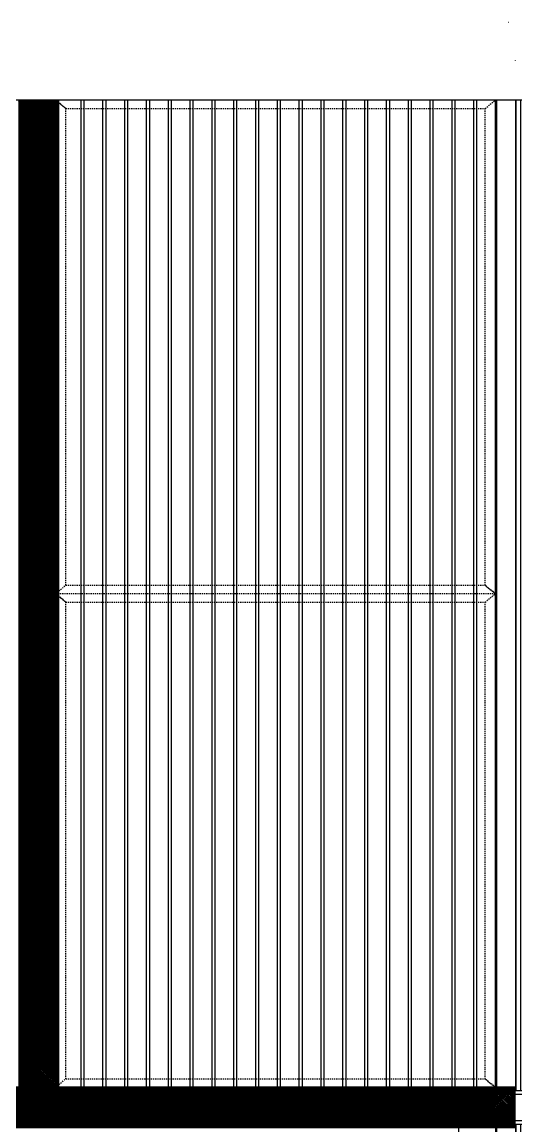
# Model space of a CAD drawing. Header units: millimetres. Extents: x 3774 to 718460, y -768339 to 192544.
# Drawn here: x 512370 to 513842, y -722372 to -719084 of the extents above; entities that cross this region are included whole.
import ezdxf
from ezdxf.xclip import XClip

# ---------------------------------------------------------------- set-up
doc = ezdxf.new("R2010")
doc.units = ezdxf.units.MM
doc.header["$XCLIPFRAME"] = 0
doc.set_wipeout_variables(frame=1)
for name, pattern in [('TA_GL_000.70000', [1.925, 0.7, -0.175, 0.175, -0.175, 0.7]), ('TA_HL_001.00000', [6.5, 3.55, -2.95]), ('XKITLINE00', [0]), ('XKITLINE02', [4, 2, -2])]:
    doc.linetypes.add(name, pattern=pattern)
for name, color, linetype in [('000 - 0_SYM_DWG_GRIDLINE_MAIN_COLOR_251', 7, 'Continuous'), ('010 - ASPG_EXTR_MAIN_COLOR_2', 7, 'Continuous'), ('010 - ASPG_EXTR_WIPEOUT_', 7, 'Continuous'), ('010 - ASPG_FRAMING_MAIN_COLOR_1', 7, 'Continuous'), ('010 - ASPG_FRAMING_MAIN_COLOR_2', 7, 'Continuous'), ('010 - ASPG_FRAMING_SUB_COLOR_2', 7, 'Continuous'), ('010 - ASPG_FRAMING_SUB_COLOR_3', 7, 'Continuous'), ('010 - ASPG_FRAMING_WIPEOUT_', 7, 'Continuous')]:
    doc.layers.add(name, color=color, linetype=linetype)
doc.layers.add('000_AREA_ASPG_AREA_HATCH_', color=7, linetype='Continuous', plot=False)
doc.layers.add('000_AREA_ASPG_AREA_MAIN_COLOR_1', color=7, linetype='Continuous', plot=False)
doc.layers.add('Bolt', color=7, linetype='Continuous', lineweight=0)
doc.layers.add('Part', color=7, linetype='Continuous', lineweight=0)
doc.styles.add('TA', font='', dxfattribs={"height": 4.5})
doc.styles.get('TA').set_extended_font_data('Cordia New')

# ---------------------------------------------------------------- blocks, each defined once
blk = doc.blocks.new('*U6352')
at = {"layer": '000 - 0_SYM_DWG_GRIDLINE_MAIN_COLOR_251', "color": 7, "linetype": 'ByBlock', "ltscale": 5}
blk.add_line((70, 0), (-169.147, 0), dxfattribs=at)
at = {"color": 7, "style": 'TA', "flags": 1}
blk.add_attdef('LOCATION', (6, -6), '', height=4.5, rotation=270, dxfattribs=at)
blk = doc.blocks.new('W-1-PP19-SE-ENT3_20260407-142914_PP19_ENT3_ELE4_DIMS_2')
at = {"layer": '000 - 0_SYM_DWG_GRIDLINE_MAIN_COLOR_251', "color": 7, "linetype": 'TA_GL_000.70000', "xscale": 50.00000000000003, "yscale": 50.00000000000003, "zscale": 50.00000000000003, "rotation": 180}
for p in [(-2517, 114550), (-2517, 111800)]:
    blk.add_blockref('*U6352', p, dxfattribs=at)
blk = doc.blocks.new('*A22856576')
at = {"layer": 'Bolt'}
blk.add_hatch(color=7, dxfattribs=at).paths.add_polyline_path([(2578.047, -80.968), (2578.066, -80.964), (2578.239, -80.964), (2578.257, -80.968), (2578.273, -80.98), (2578.284, -80.998), (2578.287, -81.02), (2578.284, -81.041), (2578.273, -81.059), (2578.257, -81.072), (2578.239, -81.076), (2578.066, -81.076), (2578.047, -81.072), (2578.031, -81.059), (2578.021, -81.041), (2578.017, -81.02), (2578.021, -80.998), (2578.031, -80.98)], flags=17)
at = {"layer": 'Bolt', "color": 7, "linetype": 'XKITLINE00', "lineweight": 0}
blk.add_line((2578.228, -81.02), (2578.056, -81.02), dxfattribs=at)
blk = doc.blocks.new('*A22866577')
at = {"layer": 'Part', "color": 7, "linetype": 'XKITLINE00', "lineweight": 0}
for p, q in [((2579.039798, -81.299902), (2577.328413, -81.299902)), ((2577.328413, -81.379902), (2577.328413, -81.299902)), ((2579.039798, -81.379902), (2577.328413, -81.379902)), ((2578.159798, -81.379902), (2578.159798, -81.299902)), ((2579.039798, -81.299902), (2579.039798, -81.379902))]:
    blk.add_line(p, q, dxfattribs=at)
blk = doc.blocks.new('*A22876578')
at = {"layer": 'Part', "color": 7, "linetype": 'XKITLINE00', "lineweight": 0}
for p, q in [((2578.27509, -80.819902), (2577.944259, -80.819902)), ((2577.944259, -80.819902), (2577.944259, -81.259902)), ((2578.359952, -81.259902), (2577.724259, -81.259902)), ((2577.724259, -81.299902), (2577.724259, -81.259902)), ((2578.139952, -81.299902), (2578.139952, -81.259902)), ((2578.359952, -81.219902), (2578.359952, -81.259902)), ((2578.379952, -81.299902), (2578.379952, -81.219902))]:
    blk.add_line(p, q, dxfattribs=at)
blk = doc.blocks.new('*A22886579')
at = {"layer": 'Bolt'}
for points in [[(2578.045, -81.3), (2578.045, -81.38), (2577.684, -81.38), (2577.684, -81.3)], [(2578.685, -81.3), (2578.685, -81.38), (2578.324, -81.38), (2578.324, -81.3)]]:
    blk.add_hatch(color=7, dxfattribs=at).paths.add_polyline_path(points, flags=17)
at = {"layer": 'Bolt', "color": 7, "linetype": 'XKITLINE00', "lineweight": 0}
for p, q in [((2577.864, -81.443), (2577.864, -81.1)), ((2578.504, -81.443), (2578.504, -81.1)), ((2577.684, -81.38), (2577.684, -81.3)), ((2578.045, -81.38), (2578.045, -81.3)), ((2578.324, -81.38), (2578.324, -81.3)), ((2578.685, -81.38), (2578.685, -81.3))]:
    blk.add_line(p, q, dxfattribs=at)
blk = doc.blocks.new('*A22896580')
at = {"layer": 'Part', "color": 7, "linetype": 'XKITLINE00', "lineweight": 0}
for p, q in [((2578.522665, -67.707902), (2578.522665, -68.507902)), ((2579.35405, -67.947902), (2579.35405, -67.707902)), ((2579.35405, -67.707902), (2579.37805, -67.707902)), ((2579.37805, -67.947902), (2579.37805, -67.707902)), ((2578.730511, -68.507902), (2579.35405, -67.947902)), ((2579.37805, -67.947902), (2578.754511, -68.507902)), ((2579.35405, -67.947902), (2579.37805, -67.947902)), ((2578.522665, -68.507902), (2578.754511, -68.507902))]:
    blk.add_line(p, q, dxfattribs=at)
blk = doc.blocks.new('*A22906581')
at = {"layer": 'Part', "color": 7, "linetype": 'XKITLINE00', "lineweight": 0}
for p, q in [((2578.334665, -67.707902), (2578.334665, -67.659902)), ((2578.334665, -67.707902), (2579.56605, -67.707902)), ((2579.16605, -67.707902), (2579.16605, -67.659902)), ((2579.56605, -67.707902), (2579.56605, -67.659902))]:
    blk.add_line(p, q, dxfattribs=at)
blk = doc.blocks.new('*A22916582')
at = {"layer": 'Bolt'}
for points in [[(2578.65, -67.708), (2578.65, -67.66), (2579.011, -67.66), (2579.011, -67.708)], [(2578.754, -67.66), (2578.754, -67.612), (2578.907, -67.612), (2578.907, -67.66)]]:
    blk.add_hatch(color=7, dxfattribs=at).paths.add_polyline_path(points, flags=17)
at = {"layer": 'Bolt', "color": 7, "linetype": 'XKITLINE00', "lineweight": 0}
for p, q in [((2578.83, -67.771), (2578.83, -67.428)), ((2578.65, -67.708), (2578.65, -67.66)), ((2578.754, -67.66), (2578.754, -67.612)), ((2578.907, -67.66), (2578.907, -67.612)), ((2579.011, -67.708), (2579.011, -67.66))]:
    blk.add_line(p, q, dxfattribs=at)
at = {"layer": 'Bolt', "color": 7, "linetype": 'XKITLINE02', "lineweight": 0}
for p, q in [((2579.07, -67.771), (2579.07, -67.428)), ((2578.89, -67.708), (2578.89, -67.66)), ((2578.994, -67.66), (2578.994, -67.612)), ((2579.147, -67.66), (2579.147, -67.612)), ((2579.251, -67.708), (2579.251, -67.66))]:
    blk.add_line(p, q, dxfattribs=at)
blk = doc.blocks.new('*A22926583')
at = {"layer": 'Bolt'}
for points in [[(2575.549, -67.66), (2575.549, -67.612), (2575.661, -67.612), (2575.661, -67.66)], [(2575.549, -67.708), (2575.549, -67.66), (2575.661, -67.66), (2575.661, -67.708)], [(2576.029, -67.66), (2576.029, -67.612), (2576.141, -67.612), (2576.141, -67.66)], [(2576.029, -67.708), (2576.029, -67.66), (2576.141, -67.66), (2576.141, -67.708)]]:
    blk.add_hatch(color=7, dxfattribs=at).paths.add_polyline_path(points, flags=17)
at = {"layer": 'Bolt', "color": 7, "linetype": 'XKITLINE00', "lineweight": 0}
for p, q in [((2575.605, -67.771), (2575.605, -67.428)), ((2576.085, -67.771), (2576.085, -67.428)), ((2575.549, -67.66), (2575.549, -67.612)), ((2575.549, -67.708), (2575.549, -67.66)), ((2575.661, -67.66), (2575.661, -67.612)), ((2575.661, -67.708), (2575.661, -67.66)), ((2576.029, -67.66), (2576.029, -67.612)), ((2576.029, -67.708), (2576.029, -67.66)), ((2576.141, -67.66), (2576.141, -67.612)), ((2576.141, -67.708), (2576.141, -67.66))]:
    blk.add_line(p, q, dxfattribs=at)
blk = doc.blocks.new('*A22936584')
at = {"layer": 'Part', "color": 7, "linetype": 'XKITLINE00', "lineweight": 0}
for p, q in [((2575.82096, -68.507902), (2575.82096, -67.707902)), ((2575.82096, -67.707902), (2575.86896, -67.707902)), ((2575.86896, -68.507902), (2575.86896, -67.707902)), ((2575.82096, -67.947902), (2575.86896, -67.947902)), ((2575.82096, -68.507902), (2575.86896, -68.507902))]:
    blk.add_line(p, q, dxfattribs=at)
blk = doc.blocks.new('*A22946585')
at = {"layer": 'Part', "color": 7, "linetype": 'XKITLINE00', "lineweight": 0}
for p, q in [((2575.44496, -67.659902), (2575.44496, -67.707902)), ((2575.44496, -67.707902), (2576.24496, -67.707902)), ((2576.24496, -67.707902), (2576.24496, -67.659902))]:
    blk.add_line(p, q, dxfattribs=at)
blk = doc.blocks.new('*A22956586')
at = {"layer": 'Bolt'}
for points in [[(2578.045, -64.5), (2578.045, -64.58), (2577.684, -64.58), (2577.684, -64.5)], [(2578.685, -64.5), (2578.685, -64.58), (2578.324, -64.58), (2578.324, -64.5)]]:
    blk.add_hatch(color=7, dxfattribs=at).paths.add_polyline_path(points, flags=17)
at = {"layer": 'Bolt', "color": 7, "linetype": 'XKITLINE00', "lineweight": 0}
for p, q in [((2577.684, -64.5), (2577.684, -64.58)), ((2577.864, -64.437), (2577.864, -64.78)), ((2578.045, -64.5), (2578.045, -64.58)), ((2578.324, -64.5), (2578.324, -64.58)), ((2578.504, -64.437), (2578.504, -64.78)), ((2578.685, -64.5), (2578.685, -64.58))]:
    blk.add_line(p, q, dxfattribs=at)
blk = doc.blocks.new('*A22966587')
at = {"layer": 'Bolt'}
blk.add_hatch(color=7, dxfattribs=at).paths.add_polyline_path([(2578.22, -64.871), (2578.217, -64.881), (2578.212, -64.891), (2578.206, -64.899), (2578.199, -64.906), (2578.191, -64.912), (2578.182, -64.915), (2578.172, -64.916), (2578.163, -64.915), (2578.154, -64.912), (2578.145, -64.906), (2578.138, -64.899), (2578.132, -64.891), (2578.127, -64.881), (2578.125, -64.871), (2578.124, -64.86), (2578.125, -64.849), (2578.127, -64.838), (2578.132, -64.829), (2578.138, -64.82), (2578.145, -64.813), (2578.154, -64.808), (2578.163, -64.805), (2578.172, -64.804), (2578.182, -64.805), (2578.191, -64.808), (2578.199, -64.813), (2578.206, -64.82), (2578.212, -64.829), (2578.217, -64.838), (2578.22, -64.849), (2578.221, -64.86)], flags=17)
at = {"layer": 'Bolt', "color": 7, "linetype": 'XKITLINE00', "lineweight": 0}
blk.add_line((2578.14, -64.86), (2578.312, -64.86), dxfattribs=at)
blk = doc.blocks.new('*A22976588')
at = {"layer": 'Part', "color": 7, "linetype": 'XKITLINE00', "lineweight": 0}
for p, q in [((2577.988259, -64.659902), (2577.988259, -64.579902)), ((2578.403952, -64.659902), (2578.403952, -64.579902)), ((2578.423952, -64.659902), (2578.423952, -64.619902)), ((2578.423952, -64.619902), (2578.643952, -64.619902)), ((2578.643952, -64.619902), (2578.643952, -64.579902))]:
    blk.add_line(p, q, dxfattribs=at)
blk = doc.blocks.new('*A22986589')
at = {"layer": 'Part', "color": 7, "linetype": 'XKITLINE00', "lineweight": 0}
for p, q in [((2577.109849, -64.339902), (2577.328413, -64.499902)), ((2578.159798, -64.499902), (2578.218362, -64.339902)), ((2579.258362, -64.339902), (2579.039798, -64.499902)), ((2579.039798, -64.499902), (2577.328413, -64.499902))]:
    blk.add_line(p, q, dxfattribs=at)
blk = doc.blocks.new('*A22996590')
at = {"layer": 'Part', "color": 7, "linetype": 'XKITLINE00', "lineweight": 0}
for p, q in [((2579.039798, -64.499902), (2577.328413, -64.499902)), ((2577.328413, -64.499902), (2577.328413, -64.579902)), ((2577.328413, -64.579902), (2579.039798, -64.579902)), ((2578.159798, -64.579902), (2578.159798, -64.499902)), ((2579.039798, -64.579902), (2579.039798, -64.499902))]:
    blk.add_line(p, q, dxfattribs=at)
blk = doc.blocks.new('*A23006591')
at = {"layer": 'Bolt'}
for points in [[(2575.149, -64.58), (2575.149, -64.5), (2575.261, -64.5), (2575.261, -64.58)], [(2576.429, -64.58), (2576.429, -64.5), (2576.541, -64.5), (2576.541, -64.58)]]:
    blk.add_hatch(color=7, dxfattribs=at).paths.add_polyline_path(points, flags=17)
at = {"layer": 'Bolt', "color": 7, "linetype": 'XKITLINE00', "lineweight": 0}
for p, q in [((2575.149, -64.5), (2575.149, -64.58)), ((2575.205, -64.437), (2575.205, -64.78)), ((2575.261, -64.5), (2575.261, -64.58)), ((2576.429, -64.5), (2576.429, -64.58)), ((2576.485, -64.437), (2576.485, -64.78)), ((2576.541, -64.5), (2576.541, -64.58))]:
    blk.add_line(p, q, dxfattribs=at)
blk = doc.blocks.new('*A23016592')
at = {"layer": 'Bolt', "color": 7, "linetype": 'XKITLINE02', "lineweight": 0}
for p, q in [((2575.7576, -64.859902), (2576.10096, -64.859902)), ((2575.82096, -64.803902), (2575.86896, -64.803902)), ((2575.82096, -64.915902), (2575.86896, -64.915902)), ((2575.86896, -64.803902), (2575.90896, -64.803902)), ((2575.86896, -64.915902), (2575.90896, -64.915902))]:
    blk.add_line(p, q, dxfattribs=at)
blk = doc.blocks.new('*A23026593')
at = {"layer": 'Part', "color": 7, "linetype": 'XKITLINE00', "lineweight": 0}
for p, q in [((2575.86896, -64.659902), (2575.86896, -64.579902)), ((2575.90896, -64.659902), (2575.90896, -64.619902)), ((2575.90896, -64.619902), (2576.34896, -64.619902)), ((2576.34896, -64.619902), (2576.34896, -64.579902))]:
    blk.add_line(p, q, dxfattribs=at)
blk = doc.blocks.new('*A23036594')
at = {"layer": 'Part', "color": 7, "linetype": 'XKITLINE00', "lineweight": 0}
for p, q in [((2574.96496, -64.499902), (2574.80496, -64.339902)), ((2576.72496, -64.499902), (2576.88496, -64.339902)), ((2576.72496, -64.499902), (2574.96496, -64.499902))]:
    blk.add_line(p, q, dxfattribs=at)
blk = doc.blocks.new('*A23046595')
at = {"layer": 'Part', "color": 7, "linetype": 'XKITLINE00', "lineweight": 0}
for p, q in [((2574.96496, -64.579902), (2574.96496, -64.499902)), ((2574.96496, -64.499902), (2576.72496, -64.499902)), ((2574.96496, -64.579902), (2576.72496, -64.579902)), ((2576.72496, -64.579902), (2576.72496, -64.499902))]:
    blk.add_line(p, q, dxfattribs=at)
blk = doc.blocks.new('*A23446635')
at = {"layer": 'Part', "color": 7, "linetype": 'XKITLINE00', "lineweight": 0}
for p, q in [((2578.286233, -59.539902), (2578.284987, -59.539902)), ((2578.286233, -64.339902), (2578.286233, -59.539902)), ((2578.286233, -59.539902), (2595.364986, -59.539902)), ((2595.364986, -59.539902), (2595.364986, -64.339902)), ((2578.284987, -64.339902), (2578.286233, -64.339902)), ((2578.286233, -64.339902), (2595.364986, -64.339902))]:
    blk.add_line(p, q, dxfattribs=at)
blk = doc.blocks.new('*A23456636')
at = {"layer": 'Part', "color": 7, "linetype": 'XKITLINE00', "lineweight": 0}
for p, q in [((2577.771566, -67.659902), (2577.771566, -67.139902)), ((2577.771566, -67.139902), (2595.36241, -67.139902)), ((2577.826989, -67.139902), (2577.826989, -67.611902)), ((2578.582135, -67.611902), (2578.582135, -67.139902)), ((2578.637558, -67.139902), (2578.637558, -67.659902)), ((2595.36241, -67.659902), (2595.36241, -67.139902)), ((2595.36241, -67.659902), (2577.771566, -67.659902)), ((2577.826989, -67.611902), (2578.582135, -67.611902))]:
    blk.add_line(p, q, dxfattribs=at)
blk = doc.blocks.new('*A23466637')
at = {"layer": 'Part', "color": 7, "linetype": 'XKITLINE00', "lineweight": 0}
for p, q in [((2577.771566, -79.659902), (2577.771566, -79.139902)), ((2577.771566, -79.139902), (2595.36241, -79.139902)), ((2577.826989, -79.139902), (2577.826989, -79.611902)), ((2578.582135, -79.611902), (2578.582135, -79.139902)), ((2578.637558, -79.139902), (2578.637558, -79.659902)), ((2595.36241, -79.659902), (2595.36241, -79.139902)), ((2595.36241, -79.659902), (2577.771566, -79.659902)), ((2577.826989, -79.611902), (2578.582135, -79.611902))]:
    blk.add_line(p, q, dxfattribs=at)
blk = doc.blocks.new('*A23476638')
at = {"layer": 'Part', "color": 7, "linetype": 'XKITLINE00', "lineweight": 0}
for p, q in [((2578.286233, -81.539902), (2578.284987, -81.539902)), ((2578.286233, -86.339902), (2578.286233, -81.539902)), ((2578.286233, -81.539902), (2595.364986, -81.539902)), ((2595.364986, -81.539902), (2595.364986, -86.339902)), ((2578.284987, -86.339902), (2578.286233, -86.339902)), ((2578.286233, -86.339902), (2595.364986, -86.339902))]:
    blk.add_line(p, q, dxfattribs=at)
blk = doc.blocks.new('*A23486639')
at = {"layer": 'Part', "color": 7, "linetype": 'XKITLINE00', "lineweight": 0}
for p, q in [((2575.44496, -67.139902), (2575.44496, -64.659902)), ((2576.24496, -64.659902), (2575.44496, -64.659902)), ((2576.24496, -67.139902), (2576.24496, -64.659902)), ((2575.44496, -79.139902), (2575.44496, -67.707902)), ((2576.24496, -79.139902), (2576.24496, -67.707902)), ((2575.44496, -81.219902), (2575.44496, -79.707902)), ((2576.24496, -81.219902), (2576.24496, -79.707902)), ((2575.44496, -81.219902), (2576.24496, -81.219902))]:
    blk.add_line(p, q, dxfattribs=at)
blk = doc.blocks.new('*A23496640')
at = {"layer": 'Part', "color": 7, "linetype": 'XKITLINE00', "lineweight": 0}
for p, q in [((2578.730516, -64.659902), (2577.637695, -64.659902)), ((2577.637695, -64.659902), (2577.637695, -81.219902)), ((2577.693121, -81.219902), (2577.693121, -64.659902)), ((2577.881121, -67.139902), (2577.881121, -64.659902)), ((2578.27509, -67.139902), (2578.27509, -64.659902)), ((2578.330516, -64.659902), (2578.330516, -67.139902)), ((2578.730516, -67.139902), (2578.730516, -64.659902)), ((2577.881121, -79.139902), (2577.881121, -67.659902)), ((2578.27509, -79.139902), (2578.27509, -67.659902)), ((2578.330516, -79.139902), (2578.330516, -67.659902)), ((2578.730516, -79.139902), (2578.730516, -68.507902)), ((2577.881121, -81.219902), (2577.881121, -79.659902)), ((2578.27509, -81.219902), (2578.27509, -79.659902)), ((2578.330516, -81.219902), (2578.330516, -79.659902)), ((2578.730516, -81.219902), (2578.730516, -80.507902)), ((2577.637695, -81.219902), (2577.944259, -81.219902)), ((2578.27509, -81.219902), (2578.730516, -81.219902))]:
    blk.add_line(p, q, dxfattribs=at)
blk = doc.blocks.new('*A23746665')
at = {"layer": 'Part', "color": 7, "linetype": 'XKITLINE00', "lineweight": 0}
for p, q in [((2575.44496, -79.659902), (2575.44496, -79.707902)), ((2576.24496, -79.707902), (2576.24496, -79.659902)), ((2575.44496, -79.707902), (2576.24496, -79.707902))]:
    blk.add_line(p, q, dxfattribs=at)
blk = doc.blocks.new('*A23756666')
at = {"layer": 'Part', "color": 7, "linetype": 'XKITLINE00', "lineweight": 0}
for p, q in [((2575.82096, -80.507902), (2575.82096, -79.707902)), ((2575.82096, -79.707902), (2575.86896, -79.707902)), ((2575.82096, -79.947902), (2575.86896, -79.947902)), ((2575.86896, -80.507902), (2575.86896, -79.707902)), ((2575.82096, -80.507902), (2575.86896, -80.507902))]:
    blk.add_line(p, q, dxfattribs=at)
blk = doc.blocks.new('*A23766667')
at = {"layer": 'Bolt'}
for points in [[(2575.549, -79.66), (2575.549, -79.612), (2575.661, -79.612), (2575.661, -79.66)], [(2575.549, -79.708), (2575.549, -79.66), (2575.661, -79.66), (2575.661, -79.708)], [(2576.029, -79.66), (2576.029, -79.612), (2576.141, -79.612), (2576.141, -79.66)], [(2576.029, -79.708), (2576.029, -79.66), (2576.141, -79.66), (2576.141, -79.708)]]:
    blk.add_hatch(color=7, dxfattribs=at).paths.add_polyline_path(points, flags=17)
at = {"layer": 'Bolt', "color": 7, "linetype": 'XKITLINE00', "lineweight": 0}
for p, q in [((2575.549, -79.66), (2575.549, -79.612)), ((2575.549, -79.708), (2575.549, -79.66)), ((2575.605, -79.771), (2575.605, -79.428)), ((2575.661, -79.66), (2575.661, -79.612)), ((2575.661, -79.708), (2575.661, -79.66)), ((2576.029, -79.66), (2576.029, -79.612)), ((2576.029, -79.708), (2576.029, -79.66)), ((2576.085, -79.771), (2576.085, -79.428)), ((2576.141, -79.66), (2576.141, -79.612)), ((2576.141, -79.708), (2576.141, -79.66))]:
    blk.add_line(p, q, dxfattribs=at)
blk = doc.blocks.new('*A23776668')
at = {"layer": 'Bolt'}
for points in [[(2578.65, -79.708), (2578.65, -79.66), (2579.011, -79.66), (2579.011, -79.708)], [(2578.754, -79.66), (2578.754, -79.612), (2578.907, -79.612), (2578.907, -79.66)]]:
    blk.add_hatch(color=7, dxfattribs=at).paths.add_polyline_path(points, flags=17)
at = {"layer": 'Bolt', "color": 7, "linetype": 'XKITLINE00', "lineweight": 0}
for p, q in [((2578.65, -79.708), (2578.65, -79.66)), ((2578.754, -79.66), (2578.754, -79.612)), ((2578.83, -79.771), (2578.83, -79.428)), ((2578.907, -79.66), (2578.907, -79.612)), ((2579.011, -79.708), (2579.011, -79.66))]:
    blk.add_line(p, q, dxfattribs=at)
at = {"layer": 'Bolt', "color": 7, "linetype": 'XKITLINE02', "lineweight": 0}
for p, q in [((2578.89, -79.708), (2578.89, -79.66)), ((2578.994, -79.66), (2578.994, -79.612)), ((2579.07, -79.771), (2579.07, -79.428)), ((2579.147, -79.66), (2579.147, -79.612)), ((2579.251, -79.708), (2579.251, -79.66))]:
    blk.add_line(p, q, dxfattribs=at)
blk = doc.blocks.new('*A23786669')
at = {"layer": 'Part', "color": 7, "linetype": 'XKITLINE00', "lineweight": 0}
for p, q in [((2578.522665, -79.707902), (2578.522665, -80.507902)), ((2578.730511, -80.507902), (2579.35405, -79.947902)), ((2579.37805, -79.947902), (2578.754511, -80.507902)), ((2579.35405, -79.947902), (2579.35405, -79.707902)), ((2579.35405, -79.707902), (2579.37805, -79.707902)), ((2579.35405, -79.947902), (2579.37805, -79.947902)), ((2579.37805, -79.947902), (2579.37805, -79.707902)), ((2578.522665, -80.507902), (2578.754511, -80.507902))]:
    blk.add_line(p, q, dxfattribs=at)
blk = doc.blocks.new('*A23796670')
at = {"layer": 'Part', "color": 7, "linetype": 'XKITLINE00', "lineweight": 0}
for p, q in [((2578.334665, -79.707902), (2578.334665, -79.659902)), ((2579.16605, -79.707902), (2579.16605, -79.659902)), ((2579.56605, -79.707902), (2579.56605, -79.659902)), ((2578.334665, -79.707902), (2579.56605, -79.707902))]:
    blk.add_line(p, q, dxfattribs=at)
blk = doc.blocks.new('*A23806671')
at = {"layer": 'Part', "color": 7, "linetype": 'XKITLINE00', "lineweight": 0}
for p, q in [((2574.80496, -81.539902), (2574.96496, -81.379902)), ((2574.96496, -81.379902), (2576.72496, -81.379902)), ((2576.88496, -81.539902), (2576.72496, -81.379902))]:
    blk.add_line(p, q, dxfattribs=at)
blk = doc.blocks.new('*A23816672')
at = {"layer": 'Bolt', "color": 7, "linetype": 'XKITLINE02', "lineweight": 0}
for p, q in [((2575.82096, -80.963902), (2575.78096, -80.963902)), ((2575.86896, -80.963902), (2575.82096, -80.963902)), ((2575.93232, -81.019902), (2575.58896, -81.019902)), ((2575.82096, -81.075902), (2575.78096, -81.075902)), ((2575.86896, -81.075902), (2575.82096, -81.075902))]:
    blk.add_line(p, q, dxfattribs=at)
blk = doc.blocks.new('*A23826673')
at = {"layer": 'Part', "color": 7, "linetype": 'XKITLINE00', "lineweight": 0}
for p, q in [((2576.72496, -81.299902), (2574.96496, -81.299902)), ((2574.96496, -81.299902), (2574.96496, -81.379902)), ((2576.72496, -81.379902), (2574.96496, -81.379902)), ((2576.72496, -81.299902), (2576.72496, -81.379902))]:
    blk.add_line(p, q, dxfattribs=at)
blk = doc.blocks.new('*A23836674')
at = {"layer": 'Part', "color": 7, "linetype": 'XKITLINE00', "lineweight": 0}
for p, q in [((2575.78096, -81.259902), (2575.34096, -81.259902)), ((2575.34096, -81.259902), (2575.34096, -81.299902)), ((2575.78096, -81.219902), (2575.78096, -81.259902)), ((2575.82096, -81.299902), (2575.82096, -81.219902))]:
    blk.add_line(p, q, dxfattribs=at)
blk = doc.blocks.new('*A23846675')
at = {"layer": 'Bolt'}
for points in [[(2575.261, -81.3), (2575.261, -81.38), (2575.149, -81.38), (2575.149, -81.3)], [(2576.541, -81.3), (2576.541, -81.38), (2576.429, -81.38), (2576.429, -81.3)]]:
    blk.add_hatch(color=7, dxfattribs=at).paths.add_polyline_path(points, flags=17)
at = {"layer": 'Bolt', "color": 7, "linetype": 'XKITLINE00', "lineweight": 0}
for p, q in [((2575.205, -81.443), (2575.205, -81.1)), ((2576.485, -81.443), (2576.485, -81.1)), ((2575.149, -81.38), (2575.149, -81.3)), ((2575.261, -81.38), (2575.261, -81.3)), ((2576.429, -81.38), (2576.429, -81.3)), ((2576.541, -81.38), (2576.541, -81.3))]:
    blk.add_line(p, q, dxfattribs=at)
blk = doc.blocks.new('*A23856676')
at = {"layer": 'Part', "color": 7, "linetype": 'XKITLINE00', "lineweight": 0}
for p, q in [((2577.328413, -81.379902), (2577.109849, -81.539902)), ((2579.039798, -81.379902), (2577.328413, -81.379902)), ((2578.218362, -81.539902), (2578.159798, -81.379902)), ((2579.039798, -81.379902), (2579.258362, -81.539902))]:
    blk.add_line(p, q, dxfattribs=at)
blk = doc.blocks.new('*A20276362')
at = {"layer": 'Part', "color": 7, "linetype": 'XKITLINE00', "lineweight": 0}
for p, q in [((2578.284987, -59.539902), (2526.244827, -59.539902)), ((2578.284987, -59.539902), (2578.284987, -64.339902)), ((2578.284987, -64.339902), (2526.244827, -64.339902))]:
    blk.add_line(p, q, dxfattribs=at)
blk = doc.blocks.new('*A20286363')
at = {"layer": 'Part', "color": 7, "linetype": 'XKITLINE00', "lineweight": 0}
for p, q in [((2576.80496, -67.139902), (2528.804883, -67.139902)), ((2576.80496, -67.659902), (2576.80496, -67.139902)), ((2576.80496, -67.659902), (2528.804883, -67.659902))]:
    blk.add_line(p, q, dxfattribs=at)
blk = doc.blocks.new('*A20296364')
at = {"layer": 'Part', "color": 7, "linetype": 'XKITLINE00', "lineweight": 0}
for p, q in [((2576.80496, -79.139902), (2528.804883, -79.139902)), ((2576.80496, -79.659902), (2576.80496, -79.139902)), ((2576.80496, -79.659902), (2528.804883, -79.659902))]:
    blk.add_line(p, q, dxfattribs=at)
blk = doc.blocks.new('*A20306365')
at = {"layer": 'Part', "color": 7, "linetype": 'XKITLINE00', "lineweight": 0}
for q in [(2526.244827, -81.539902), (2578.284987, -86.339902)]:
    blk.add_line((2578.284987, -81.539902), q, dxfattribs=at)
blk = doc.blocks.new('*A20386369')
at = {"layer": 'Part', "color": 7, "linetype": 'XKITLINE00', "lineweight": 0}
for p, q in [((2570.81296, -67.139902), (2570.81296, -64.339902)), ((2573.21296, -67.139902), (2573.21296, -64.339902)), ((2570.81296, -79.139902), (2570.81296, -67.659902)), ((2573.21296, -79.139902), (2573.21296, -67.659902)), ((2570.81296, -81.539902), (2570.81296, -79.659902)), ((2573.21296, -81.539902), (2573.21296, -79.659902))]:
    blk.add_line(p, q, dxfattribs=at)
blk = doc.blocks.new('W-1-PP19-SE-ENT3_20260407-143459_PP19_ENT3_SE_ELE4')
at = {"color": 7, "lineweight": 0, "xscale": 125, "yscale": 125, "zscale": 125}
for name in ['*A20276362', '*A23446635', '*A20386369', '*A23036594', '*A22986589', '*A23046595', '*A23006591', '*A23026593', '*A22996590', '*A22956586', '*A22976588', '*A23486639', '*A23016592', '*A23496640', '*A22966587', '*A20286363', '*A23456636', '*A22926583', '*A22916582', '*A22946585', '*A22936584', '*A22906581', '*A22896580', '*A20296364', '*A23466637', '*A23766667', '*A23776668', '*A23746665', '*A23756666', '*A23796670', '*A23786669', '*A22876578', '*A23846675', '*A23836674', '*A23816672', '*A22886579', '*A22856576', '*A23806671', '*A23826673', '*A23856676', '*A22866577', '*A20306365', '*A23476638']:
    blk.add_blockref(name, (-320145.950375, 121992.48775), dxfattribs=at)
blk = doc.blocks.new('*U6697')
at = {"color": 7}
blk.add_wipeout([(0, 0), (58.3, 0), (58.3, 8350), (0, 8350)], dxfattribs=at)
blk.add_lwpolyline([(0, 0), (58.3, 0), (58.3, 8350), (0, 8350)], close=True, dxfattribs=at)
blk = doc.blocks.new('*U6698')
at = {"color": 7}
blk.add_wipeout([(0, 0), (15, 0), (15, 8350), (0, 8350)], dxfattribs=at)
blk.add_lwpolyline([(0, 0), (15, 0), (15, 8350), (0, 8350)], close=True, dxfattribs=at)
blk = doc.blocks.new('*U6704')
at = {"color": 7}
blk.add_wipeout([(0, -40), (6614.6, -40), (6614.6, 40), (0, 40)], dxfattribs=at).dxf.layer = '010 - ASPG_FRAMING_WIPEOUT_'
at = {"layer": '010 - ASPG_FRAMING_MAIN_COLOR_2', "color": 7}
blk.add_lwpolyline([(0, -40), (6614.6, -40), (6614.6, 40), (0, 40)], close=True, dxfattribs=at)
at = {"color": 7}
for points in [[(0, 40), (6635.5, 40), (6635.5, 50), (0, 50)], [(0, -50), (6635.5, -50), (6635.5, -40), (0, -40)]]:
    blk.add_wipeout(points, dxfattribs=at).dxf.layer = '010 - ASPG_FRAMING_WIPEOUT_'
at = {"layer": '010 - ASPG_FRAMING_MAIN_COLOR_1', "color": 7}
for points in [[(0, 40), (6635.5, 40), (6635.5, 50), (0, 50)], [(0, -50), (6635.5, -50), (6635.5, -40), (0, -40)]]:
    blk.add_lwpolyline(points, close=True, dxfattribs=at)
blk = doc.blocks.new('*U6705')
at = {"color": 7}
blk.add_wipeout([(0, -40), (2139.4, -40), (2139.4, 40), (0, 40)], dxfattribs=at).dxf.layer = '010 - ASPG_FRAMING_WIPEOUT_'
at = {"layer": '010 - ASPG_FRAMING_SUB_COLOR_3', "color": 7}
blk.add_lwpolyline([(0, -40), (2139.4, -40), (2139.4, 40), (0, 40)], close=True, dxfattribs=at)
at = {"color": 7}
for points in [[(-40, 40), (2214.4, 40), (2214.4, 50), (-40, 50)], [(-40, -50), (2214.4, -50), (2214.4, -40), (-40, -40)]]:
    blk.add_wipeout(points, dxfattribs=at).dxf.layer = '010 - ASPG_FRAMING_WIPEOUT_'
at = {"layer": '010 - ASPG_FRAMING_SUB_COLOR_2', "color": 7}
for points in [[(-40, 40), (2214.4, 40), (2214.4, 50), (-40, 50)], [(-40, -50), (2214.4, -50), (2214.4, -40), (-40, -40)]]:
    blk.add_lwpolyline(points, close=True, dxfattribs=at)
blk = doc.blocks.new('*U6714')
at = {"color": 7}
blk.add_wipeout([(0, 0), (2181.3, 0), (2181.3, 2900), (0, 2900)], dxfattribs=at)
blk.add_lwpolyline([(0, 0), (2181.3, 0), (2181.3, 2900), (0, 2900)], close=True, dxfattribs=at)
blk = doc.blocks.new('*U6711')
at = {"color": 7}
blk.add_wipeout([(0, 0), (2181.3, 0), (2181.3, 2950), (0, 2950)], dxfattribs=at)
blk.add_lwpolyline([(0, 0), (2181.3, 0), (2181.3, 2950), (0, 2950)], close=True, dxfattribs=at)
blk = doc.blocks.new('*U8055')
at = {"color": 7}
blk.add_wipeout([(50, 0), (1254, 0), (1254, 2940), (50, 2940)], dxfattribs=at).dxf.layer = '010 - ASPG_EXTR_WIPEOUT_'
at = {"layer": '010 - ASPG_EXTR_MAIN_COLOR_2', "color": 7}
for points in [[(125, 0), (135.2, 0), (135.2, 2940), (125, 2940)], [(190, 0), (200.2, 0), (200.2, 2940), (190, 2940)], [(255, 0), (265.2, 0), (265.2, 2940), (255, 2940)], [(320, 0), (330.2, 0), (330.2, 2940), (320, 2940)], [(385, 0), (395.2, 0), (395.2, 2940), (385, 2940)], [(450, 0), (460.2, 0), (460.2, 2940), (450, 2940)], [(515, 0), (525.2, 0), (525.2, 2940), (515, 2940)], [(580, 0), (590.2, 0), (590.2, 2940), (580, 2940)], [(645, 0), (655.2, 0), (655.2, 2940), (645, 2940)], [(710, 0), (720.2, 0), (720.2, 2940), (710, 2940)], [(775, 0), (785.2, 0), (785.2, 2940), (775, 2940)], [(840, 0), (850.2, 0), (850.2, 2940), (840, 2940)], [(905, 0), (915.2, 0), (915.2, 2940), (905, 2940)], [(970, 0), (980.2, 0), (980.2, 2940), (970, 2940)], [(1035, 0), (1045.2, 0), (1045.2, 2940), (1035, 2940)], [(1100, 0), (1110.2, 0), (1110.2, 2940), (1100, 2940)], [(1165, 0), (1175.2, 0), (1175.2, 2940), (1165, 2940)]]:
    blk.add_lwpolyline(points, close=True, dxfattribs=at)
at = {"layer": '010 - ASPG_FRAMING_SUB_COLOR_2', "color": 7}
blk.add_lwpolyline([(50, 0), (1254, 0), (1254, 2940), (50, 2940)], close=True, dxfattribs=at)
at = {"color": 7}
for points in [[(-50, 0), (50, 0), (50, 2940), (-50, 2940)], [(1254, 0), (1354, 0), (1354, 2940), (1254, 2940)]]:
    blk.add_wipeout(points, dxfattribs=at).dxf.layer = '010 - ASPG_EXTR_WIPEOUT_'
at = {"layer": '010 - ASPG_FRAMING_MAIN_COLOR_1', "color": 7}
for points in [[(-50, 0), (-40, 0), (-40, 2940), (-50, 2940)], [(40, 0), (50, 0), (50, 2940), (40, 2940)], [(1254, 0), (1264, 0), (1264, 2940), (1254, 2940)], [(1344, 0), (1354, 0), (1354, 2940), (1344, 2940)]]:
    blk.add_lwpolyline(points, close=True, dxfattribs=at)
at = {"layer": '010 - ASPG_FRAMING_SUB_COLOR_2', "color": 7}
for points in [[(-50, 0), (50, 0), (50, 2940), (-50, 2940)], [(1254, 0), (1354, 0), (1354, 2940), (1254, 2940)]]:
    blk.add_lwpolyline(points, close=True, dxfattribs=at)
blk = doc.blocks.new('*U8056')
at = {"color": 7}
blk.add_wipeout([(50, 0), (1360, 0), (1360, 2940), (50, 2940)], dxfattribs=at).dxf.layer = '010 - ASPG_EXTR_WIPEOUT_'
at = {"layer": '010 - ASPG_EXTR_MAIN_COLOR_2', "color": 7}
for points in [[(125, 0), (135.2, 0), (135.2, 2940), (125, 2940)], [(190, 0), (200.2, 0), (200.2, 2940), (190, 2940)], [(255, 0), (265.2, 0), (265.2, 2940), (255, 2940)], [(320, 0), (330.2, 0), (330.2, 2940), (320, 2940)], [(385, 0), (395.2, 0), (395.2, 2940), (385, 2940)], [(450, 0), (460.2, 0), (460.2, 2940), (450, 2940)], [(515, 0), (525.2, 0), (525.2, 2940), (515, 2940)], [(580, 0), (590.2, 0), (590.2, 2940), (580, 2940)], [(645, 0), (655.2, 0), (655.2, 2940), (645, 2940)], [(710, 0), (720.2, 0), (720.2, 2940), (710, 2940)], [(775, 0), (785.2, 0), (785.2, 2940), (775, 2940)], [(840, 0), (850.2, 0), (850.2, 2940), (840, 2940)], [(905, 0), (915.2, 0), (915.2, 2940), (905, 2940)], [(970, 0), (980.2, 0), (980.2, 2940), (970, 2940)], [(1035, 0), (1045.2, 0), (1045.2, 2940), (1035, 2940)], [(1100, 0), (1110.2, 0), (1110.2, 2940), (1100, 2940)], [(1165, 0), (1175.2, 0), (1175.2, 2940), (1165, 2940)], [(1230, 0), (1240.2, 0), (1240.2, 2940), (1230, 2940)], [(1295, 0), (1305.2, 0), (1305.2, 2940), (1295, 2940)]]:
    blk.add_lwpolyline(points, close=True, dxfattribs=at)
at = {"layer": '010 - ASPG_FRAMING_SUB_COLOR_2', "color": 7}
blk.add_lwpolyline([(50, 0), (1360, 0), (1360, 2940), (50, 2940)], close=True, dxfattribs=at)
at = {"color": 7}
blk.add_wipeout([(-50, 0), (50, 0), (50, 2940), (-50, 2940)], dxfattribs=at).dxf.layer = '010 - ASPG_EXTR_WIPEOUT_'
at = {"layer": '010 - ASPG_FRAMING_MAIN_COLOR_1', "color": 7}
for points in [[(-50, 0), (-40, 0), (-40, 2940), (-50, 2940)], [(40, 0), (50, 0), (50, 2940), (40, 2940)]]:
    blk.add_lwpolyline(points, close=True, dxfattribs=at)
at = {"layer": '010 - ASPG_FRAMING_SUB_COLOR_2', "color": 7}
blk.add_lwpolyline([(-50, 0), (50, 0), (50, 2940), (-50, 2940)], close=True, dxfattribs=at)
blk = doc.blocks.new('*U8178')
at = {"layer": '010 - ASPG_FRAMING_SUB_COLOR_3', "color": 7, "linetype": 'ByBlock'}
for points in [[(0, 0), (0, 1310), (25, 1280), (25, 30), (0, 0)], [(1470, 1310), (0, 1310), (25, 1280), (1445, 1280)], [(1470, 0), (1470, 1310), (1445, 1280), (1445, 30), (1470, 0)], [(25, 30), (1445, 30), (1470, 0), (0, 0), (25, 30)]]:
    blk.add_lwpolyline(points, close=True, dxfattribs=at)
blk = doc.blocks.new('*U8194')
at = {"layer": '000_AREA_ASPG_AREA_HATCH_', "transparency": 33554539}
h = blk.add_hatch(dxfattribs=at)
h.set_pattern_fill('ANSI31')
h.set_pattern_definition([(45, (-24.4354, 2914.1105), (-2.245064, 2.245064), [])])
h.paths.add_polyline_path([(-60, 0), (60, 0), (60, 2940), (-60, 2940)])
at = {"layer": '000_AREA_ASPG_AREA_MAIN_COLOR_1', "color": 7}
blk.add_lwpolyline([(-60, 0), (60, 0), (60, 2940), (-60, 2940)], close=True, dxfattribs=at)
blk = doc.blocks.new('*U8196')
at = {"layer": '000_AREA_ASPG_AREA_HATCH_', "transparency": 33554539}
h = blk.add_hatch(dxfattribs=at)
h.set_pattern_fill('ANSI31')
h.set_pattern_definition([(45, (-24.4354, 6609.6444), (-2.245064, 2.245064), [])])
h.paths.add_polyline_path([(-60, 0), (60, 0), (60, 6635.5), (-60, 6635.5)])
at = {"layer": '000_AREA_ASPG_AREA_MAIN_COLOR_1', "color": 7}
blk.add_lwpolyline([(-60, 0), (60, 0), (60, 6635.5), (-60, 6635.5)], close=True, dxfattribs=at)

msp = doc.modelspace()

# ---------------------------------------------------------------- linework, layer by layer
at = {"color": 7}
for centre in [(513818.906, -719083.935), (513839.822, -719197.696)]:
    msp.add_arc(centre, 0.5, 270, 329.996243, dxfattribs=at)

# ---------------------------------------------------------------- block references
ref = msp.add_blockref('W-1-PP19-SE-ENT3_20260407-142914_PP19_ENT3_ELE4_DIMS_2', (511531.288, -833866.64), dxfattribs=at)
XClip(ref).set_block_clipping_path([(-11304.0968506876, 98755.1221213046), (6699.1176849194, 115887.2401709807)])
msp.add_blockref('W-1-PP19-SE-ENT3_20260407-143459_PP19_ENT3_SE_ELE4', (511531.288, -833866.64), dxfattribs=at)

# ---------------------------------------------------------------- next in the draw order: block references
for name, p in [('*U6711', (513780.288, -722266.64)), ('*U6714', (513780.288, -725266.64))]:
    msp.add_blockref(name, p, dxfattribs=at)

# ---------------------------------------------------------------- next in the draw order: block references
msp.add_blockref('*U6697', (513783.302, -727666.64), dxfattribs=at)

# ---------------------------------------------------------------- next in the draw order: block references
msp.add_blockref('*U6698', (513841.584, -727666.64), dxfattribs=at)

# ---------------------------------------------------------------- next in the draw order: block references
msp.add_blockref('*U6705', (513818.906, -722316.64), dxfattribs=at)

# ---------------------------------------------------------------- next in the draw order: block references
msp.add_blockref('*U6704', (507204.288, -722316.64), dxfattribs=at)

# ---------------------------------------------------------------- next in the draw order: block references
at = {"color": 7, "rotation": 2.61259725053975e-05}
msp.add_blockref('*U8055', (511116.288, -722256.64), dxfattribs=at)

# ---------------------------------------------------------------- next in the draw order: block references
at = {"color": 7}
msp.add_blockref('*U8056', (512420.288, -722256.64), dxfattribs=at)

# ---------------------------------------------------------------- next in the draw order: block references
msp.add_blockref('*U8194', (512420.288, -722256.64), dxfattribs=at)
at = {"color": 7, "linetype": 'TA_HL_001.00000', "rotation": 90}
for p in [(513780.288, -720786.64), (513780.288, -722256.64)]:
    msp.add_blockref('*U8178', p, dxfattribs=at)
at = {"color": 7, "rotation": 270}
msp.add_blockref('*U8196', (507204.288, -722316.64), dxfattribs=at)

doc.saveas('drawing.dxf')
